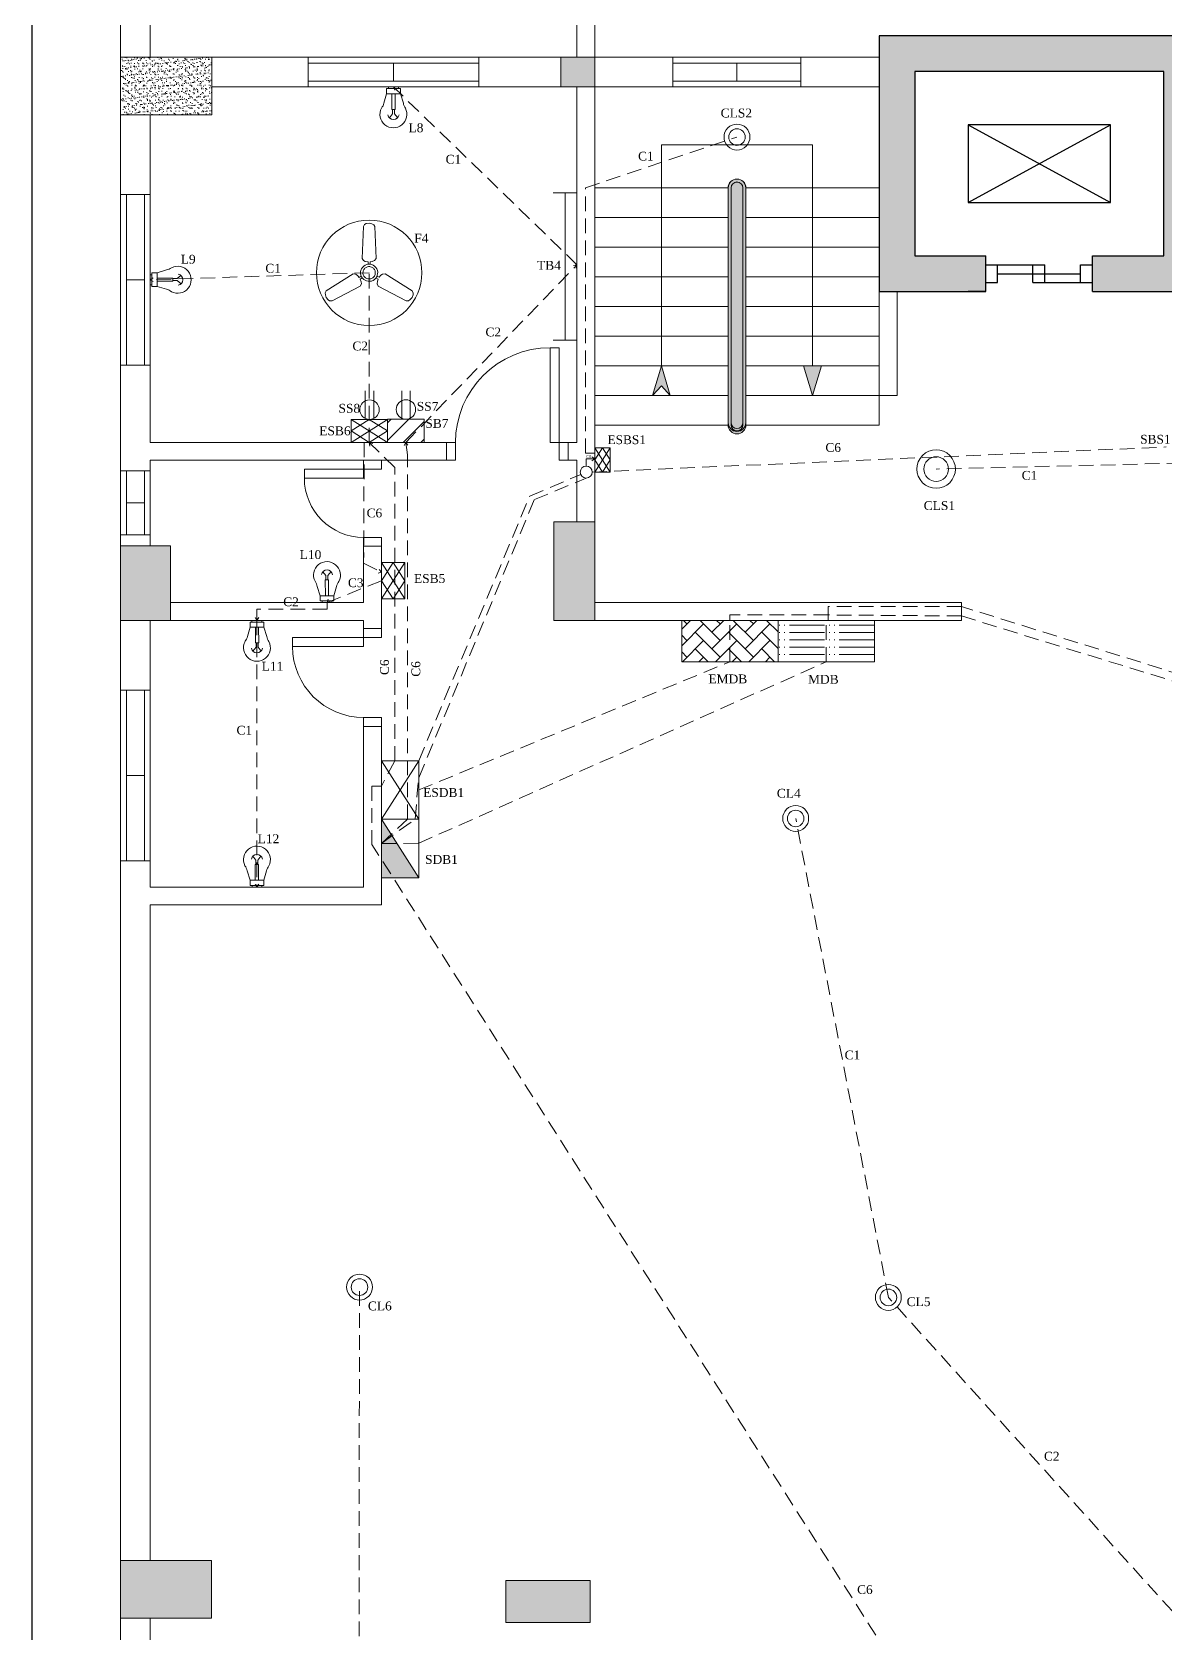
# Model space of a CAD drawing. Header units: inches. Extents: x -5775 to 2930, y 591 to 3437.
# Drawn here: x -3710 to -3324, y 2583 to 3128 of the extents above; entities that cross this region are included whole.
import ezdxf

# ---------------------------------------------------------------- set-up
doc = ezdxf.new("R2010")
doc.units = ezdxf.units.IN
doc.header["$LTSCALE"] = 20
doc.header["$MEASUREMENT"] = 0
doc.linetypes.add('HIDDEN', pattern=[0.375, 0.25, -0.125])
doc.layers.get('0').update_dxf_attribs({"lineweight": 5})
for name, color, linetype, lineweight in [('apps', 6, 'Continuous', 5), ('Door', 32, 'Continuous', 5), ('EPS', 1, 'HIDDEN', 5), ('Feature', 6, 'Continuous', 5), ('Fitting', 6, 'Continuous', 5), ('MPS', 5, 'HIDDEN', 5), ('Pillar', 250, 'Continuous', 5), ('Stair', 65, 'Continuous', 5), ('Stair Handle', 39, 'Continuous', 5), ('Window', 32, 'Continuous', 5)]:
    doc.layers.add(name, color=color, linetype=linetype, lineweight=lineweight)
for name, color, linetype in [('Box Text', 25, 'Continuous'), ('Fittings Text', 6, 'Continuous'), ('Lift', 59, 'Continuous')]:
    doc.layers.add(name, color=color, linetype=linetype)
doc.styles.get("Standard").update_dxf_attribs({"font": 'times.ttf', "height": 6})

# ---------------------------------------------------------------- blocks, each defined once
blk = doc.blocks.new('Window1')
at = {"layer": 'Window'}
for p, q in [((36, 10), (-36, 10)), ((-36, 10), (-36, 0)), ((36, 8), (-36, 8)), ((0, 2), (0, 8)), ((36, 0), (36, 10)), ((-36, 2), (36, 2)), ((-36, 0), (36, 0))]:
    blk.add_line(p, q, dxfattribs=at)
blk = doc.blocks.new('Door1')
at = {"layer": 'Door'}
for points in [[(-6, 6), (-3, 6), (-3, 38), (-6, 38)], [(-41, 0), (-38, 0), (-38, 6), (-41, 6)], [(-3, 0), (0, 0), (0, 6), (-3, 6)]]:
    blk.add_lwpolyline(points, close=True, dxfattribs=at)
blk.add_arc((-6, 6), 32, 90, 180, dxfattribs=at)
blk = doc.blocks.new('Door4')
at = {"layer": 'Door'}
for points in [[(0, -3), (0, 0), (-6, 0), (-6, -3)], [(-26, -6), (-6, -6), (-6, -3), (-26, -3)], [(0, -29), (0, -26), (-6, -26), (-6, -29)]]:
    blk.add_lwpolyline(points, close=True, dxfattribs=at)
blk.add_arc((-6, -6), 20, 180, 270, dxfattribs=at)
blk = doc.blocks.new('Door3')
at = {"layer": 'Door'}
for points in [[(0, -3), (0, 0), (-6, 0), (-6, -3)], [(-6, -6), (-6, -3), (-30, -3), (-30, -6)], [(0, -33), (0, -30), (-6, -30), (-6, -33)]]:
    blk.add_lwpolyline(points, close=True, dxfattribs=at)
blk.add_arc((-6, -6), 24, 180, 270, dxfattribs=at)
blk = doc.blocks.new('Bulb')
at = {"layer": 'Feature'}
for p, q in [((-2.03, -0.08), (-2.64, -0.08)), ((-2.64, -0.08), (-2.64, -1.8)), ((-2.64, -1.8), (1.98, -1.8)), ((-0.85, -1.8), (-0.85, -7.14)), ((0.23, -7.14), (0.19, -1.8)), ((1.98, -0.08), (1.3, -0.08)), ((1.98, -1.8), (1.98, -0.08)), ((-0.65, -8.62), (-1.71, -9.96)), ((-0.85, -7.14), (0.23, -7.14)), ((-0.65, -7.14), (-0.65, -8.62)), ((0.02, -7.14), (0.02, -8.62)), ((0.02, -8.62), (1.03, -9.88))]:
    blk.add_line(p, q, dxfattribs=at)
blk.add_lwpolyline([(-2.03, 0.48), (1.3, 0.48), (1.3, -0.08), (-2.03, -0.08)], close=True, dxfattribs=at)
for centre, radius, start, end in [((-7.1, -4.32), 3.57, 319.3254, 349.8989), ((7.2, -4.26), 4.27, 189.3945, 214.7634), ((-0.36, -8.77), 4.55, 152.26, 27.133), ((-0.35, -8.62), 1.9, 189.2667, 350.3204)]:
    blk.add_arc(centre, radius, start, end, dxfattribs=at)
at = {"layer": 'Fitting'}
for p, q in [((-2.64, -1.8), (-3.59, -4.95)), ((1.98, -1.8), (2.99, -4.96))]:
    blk.add_line(p, q, dxfattribs=at)
blk = doc.blocks.new('Bulb 2')
at = {"layer": 'Feature', "rotation": 180}
blk.add_blockref('Bulb', (-0.36, 0.48), dxfattribs=at)
blk = doc.blocks.new('Tube Light')
at = {"layer": 'Feature'}
for p, q in [((-4, 0), (-8, 0)), ((-8, 0), (0, 0)), ((-4, -26.55), (-4, 0)), ((-4, 0), (-4, -49.79)), ((-4, -49.79), (-8, -49.79)), ((-8, -49.79), (0, -49.79)), ((-7, -49.79), (-7, -49.79))]:
    blk.add_line(p, q, dxfattribs=at)
blk = doc.blocks.new('Fan')
at = {"layer": 'apps'}
blk.add_circle((0, 0), 17.79, dxfattribs=at)
at = {"layer": 'Feature'}
for p, q in [((-1.53, 16.32), (-1.94, 15.59)), ((-1.01, 16.59), (-1.53, 16.32)), ((0, 16.75), (-1.01, 16.59)), ((0.92, 16.52), (0, 16.75)), ((1.59, 16.23), (0.92, 16.52)), ((1.95, 15.59), (1.59, 16.23)), ((-1.94, 15.59), (-2.4, 4.83)), ((2.39, 4.84), (1.95, 15.59)), ((-2.4, 4.83), (-1.88, 4.1)), ((-1.88, 4.1), (-1.31, 3.82)), ((-1.31, 3.82), (-0.36, 3.69)), ((-0.36, 3.69), (-0.35, 2.87)), ((0.37, 3.71), (0.98, 3.86)), ((0.37, 2.87), (0.37, 3.71)), ((0.98, 3.86), (1.83, 4.18)), ((1.83, 4.18), (2.39, 4.84)), ((-5.38, -0.35), (-14.48, -6.11)), ((-12.53, -9.47), (-2.99, -4.5)), ((-4.53, -0.5), (-5.38, -0.35)), ((-3.83, -1.08), (-4.53, -0.5)), ((-3.4, -1.54), (-3.83, -1.08)), ((-2.67, -1.11), (-3.4, -1.54)), ((-3.02, -2.16), (-2.31, -1.73)), ((-2.65, -3.04), (-3.02, -2.16)), ((-2.99, -4.5), (-2.61, -3.68)), ((-2.61, -3.68), (-2.65, -3.04)), ((2.3, -1.75), (3.03, -2.18)), ((3.38, -1.53), (2.66, -1.13)), ((2.85, -2.77), (2.7, -3.68)), ((2.7, -3.68), (3, -4.49)), ((3.03, -2.18), (2.85, -2.77)), ((3, -4.49), (12.53, -9.49)), ((3.96, -0.77), (3.38, -1.53)), ((4.49, -0.42), (3.96, -0.77)), ((5.39, -0.34), (4.49, -0.42)), ((14.47, -6.11), (5.39, -0.34)), ((-14.48, -6.11), (-14.85, -6.74)), ((-14.85, -6.74), (-14.76, -7.47)), ((-14.76, -7.47), (-14.51, -8.37)), ((-14.51, -8.37), (-13.86, -9.17)), ((-13.86, -9.17), (-13.37, -9.49)), ((-13.37, -9.49), (-12.53, -9.47)), ((12.53, -9.49), (13.26, -9.5)), ((13.26, -9.5), (13.85, -9.05)), ((13.85, -9.05), (14.5, -8.38)), ((14.9, -6.83), (14.47, -6.11)), ((14.5, -8.38), (14.87, -7.42)), ((14.87, -7.42), (14.9, -6.83))]:
    blk.add_line(p, q, dxfattribs=at)
blk.add_ellipse((0, 0), major_axis=(-2.25, -1.81), ratio=1, start_param=0.1099272146712063, end_param=6.393112521850792, dxfattribs=at)
blk.add_open_spline([(-1.48, -1.48), (-1.33, -1.62), (-1.16, -1.75), (-0.67, -2.01), (-0.32, -2.09), (0.38, -2.08), (0.73, -1.99), (1.33, -1.65), (1.59, -1.4), (1.96, -0.8), (2.07, -0.46), (2.1, 0.24), (2.03, 0.59), (1.73, 1.22), (1.5, 1.49), (0.93, 1.9), (0.6, 2.03), (-0.09, 2.12), (-0.45, 2.07), (-1.1, 1.81), (-1.39, 1.6), (-1.83, 1.06), (-1.99, 0.73), (-2.12, 0.05), (-2.09, -0.31), (-1.89, -0.96), (-1.71, -1.25), (-1.48, -1.48)], degree=3, knots=[0.109927, 0.109927, 0.109927, 0.109927, 0.4073, 0.4073, 0.908424, 0.908424, 1.409547, 1.409547, 1.91067, 1.91067, 2.411794, 2.411794, 2.912917, 2.912917, 3.414041, 3.414041, 3.915164, 3.915164, 4.416287, 4.416287, 4.917411, 4.917411, 5.418534, 5.418534, 5.919658, 5.919658, 6.393113, 6.393113, 6.393113, 6.393113], dxfattribs=at)
blk = doc.blocks.new('Switch Board')
at = {"layer": 'Feature'}
h = blk.add_hatch(dxfattribs=at)
h.set_pattern_fill('ANSI31', color=256, scale=45, angle=270, style=0)
h.set_pattern_definition([(315, (-205.471, 325.089), (3.977476, 3.977476), [])])
h.paths.add_polyline_path([(-10.5, -16.45), (0, -16.45), (0, -7.11), (0, 0), (-10.5, 0)])
for p, q in [((-10.5, -16.45), (-10.5, 0)), ((-10.5, 0), (0, 0)), ((0, 0), (0, -7.11)), ((0, -7.11), (0, -16.45)), ((0, -16.45), (-10.5, -16.45))]:
    blk.add_line(p, q, dxfattribs=at)
blk = doc.blocks.new('2 Pin')
at = {"layer": 'Feature'}
for p, q in [((-12.83, 1.98), (-0.43, 1.98)), ((-4.37, 1.98), (-8.3, 1.98)), ((-12.83, -1.8), (-0.43, -1.8)), ((-4.37, -1.8), (-8.31, -1.8))]:
    blk.add_line(p, q, dxfattribs=at)
blk.add_ellipse((-4.37, 0.08), major_axis=(3.09, 3.09), ratio=1, start_param=2.35619449019234, end_param=8.639379797371927, dxfattribs=at)
blk = doc.blocks.new('Main Distribution Board')
at = {"layer": 'Feature'}
for p, q in [((0, 0), (-10.5, -16.45)), ((-10.5, 0), (0, -16.45))]:
    blk.add_line(p, q, dxfattribs=at)
at = {"layer": 'Fitting'}
for p, q in [((-10.5, -16.45), (-10.5, 0)), ((-10.5, 0), (0, 0)), ((0, 0), (0, -7.11)), ((0, -7.11), (0, -16.45)), ((0, -16.45), (-10.5, -16.45))]:
    blk.add_line(p, q, dxfattribs=at)
blk = doc.blocks.new('Meter Board')
at = {"layer": 'Feature', "color": 5}
blk.add_blockref('Main Distribution Board', (0, 0), dxfattribs=at)
blk = doc.blocks.new('esb')
at = {"layer": 'apps'}
for p, q in [((-10.5, -8.23), (-5.25, 0)), ((-5.25, 0), (0, -8.23)), ((-5.25, -16.45), (-10.5, -8.23)), ((0, -8.23), (-5.25, -16.45))]:
    blk.add_line(p, q, dxfattribs=at)
at = {"layer": 'Feature'}
blk.add_line((0, 0), (-10.5, 0), dxfattribs=at)
at = {"layer": 'Feature', "color": 5}
blk.add_blockref('Meter Board', (0, 0), dxfattribs=at)
blk = doc.blocks.new('ERRRRRRR')
at = {"layer": 'EPS'}
for q in [(-0.99, 0.65), (-0.99, -0.65)]:
    blk.add_line((0, 0), q, dxfattribs=at)
blk = doc.blocks.new('Celling Fan')
at = {"layer": 'Feature', "lineweight": 5}
blk.add_ellipse((0, 0), major_axis=(3.09, 3.09), ratio=1, start_param=2.35619449019234, end_param=8.639379797371927, dxfattribs=at)
at = {"layer": 'Fitting'}
blk.add_circle((0, 0), 2.8, dxfattribs=at)
blk = doc.blocks.new('arrrrrrrrrrr')
at = {"layer": 'MPS'}
for q in [(-0.99, 0.65), (-0.99, -0.65)]:
    blk.add_line((0, 0), q, dxfattribs=at)
blk = doc.blocks.new('ESDB')
at = {"layer": 'apps'}
blk.add_hatch(color=256, dxfattribs=at).paths.add_polyline_path([(0, 0), (-10.5, 0), (0, -16.45), (0, -7.11)])
at = {"layer": 'Feature'}
blk.add_line((-10.5, 0), (0, -16.45), dxfattribs=at)
at = {"layer": 'Fitting'}
for p, q in [((-10.5, -16.45), (-10.5, 0)), ((-10.5, 0), (0, 0)), ((0, 0), (0, -7.11)), ((0, -7.11), (0, -16.45)), ((0, -16.45), (-10.5, -16.45))]:
    blk.add_line(p, q, dxfattribs=at)
blk = doc.blocks.new('SDB')
at = {"layer": 'Feature', "color": 5}
blk.add_blockref('Main Distribution Board', (5.25, 8.23), dxfattribs=at)
blk = doc.blocks.new('E Switch Board')
at = {"layer": 'apps'}
for p, q in [((-10.5, -8.2), (-5.3, 0)), ((-5.3, 0), (0, -8.2)), ((-5.3, -16.5), (-10.5, -8.2)), ((0, -8.2), (-5.3, -16.5))]:
    blk.add_line(p, q, dxfattribs=at)
at = {"layer": 'Feature', "color": 5}
blk.add_blockref('Meter Board', (0, 0), dxfattribs=at)
blk = doc.blocks.new('arrrrrrrrEEE')
at = {"layer": 'EPS'}
for q in [(-0.99, 0.65), (-0.99, -0.65)]:
    blk.add_line((0, 0), q, dxfattribs=at)

msp = doc.modelspace()

# ---------------------------------------------------------------- hatches: boundary and pattern name
at = {"layer": 'Feature'}
h = msp.add_hatch(dxfattribs=at)
h.set_pattern_fill('AR-HBONE', color=256, style=0)
h.set_pattern_definition([(45, (-2584.7326, 213.9668), (2e-15, 5.656854), [12, -4]), (135, (-2581.904, 216.7952), (2e-15, 5.656854), [12, -4])])
h.paths.add_polyline_path([(-3488.79, 2927.64), (-3472.37, 2920.59), (-3488.79, 2913.54)])
h.paths.add_polyline_path([(-3488.79, 2927.64), (-3455.95, 2927.64), (-3472.37, 2920.59)])
h.paths.add_polyline_path([(-3472.37, 2920.59), (-3455.95, 2913.54), (-3488.79, 2913.54)])
h.paths.add_polyline_path([(-3472.37, 2920.59), (-3455.95, 2927.64), (-3455.95, 2913.54)])
h = msp.add_hatch(dxfattribs=at)
h.set_pattern_fill('ACAD_ISO05W100', color=256, scale=0.5, style=0)
h.set_pattern_definition([(180, (-3423.1038, 2913.5433), (6e-16, 2.5), [12, -1.5, 0.25, -1.5, 0.25, -1.5])])
h.paths.add_polyline_path([(-3455.95, 2927.64), (-3439.52, 2920.59), (-3455.95, 2913.54)])
h.paths.add_polyline_path([(-3455.95, 2927.64), (-3423.1, 2927.64), (-3439.52, 2920.59)])
h.paths.add_polyline_path([(-3439.52, 2920.59), (-3423.1, 2927.64), (-3423.1, 2913.54)])
h.paths.add_polyline_path([(-3439.52, 2920.59), (-3423.1, 2913.54), (-3455.95, 2913.54)])
at = {"layer": 'Lift'}
h = msp.add_hatch(dxfattribs=at)
h.set_pattern_fill('AR-SAND', color=256, scale=1.766827, style=0)
h.set_pattern_definition([(37.5, (-3421.501, 3039.6916), (-0.1113, 3.404364), [0, -2.685577, 0, -3.003606, 0, -2.871094]), (7.5, (-3421.501, 3039.6916), (3.12689, 4.98624), [0, -1.4488, 0, -2.420553, 0, -0.927584]), (327.5, (-3423.6742, 3039.6916), (5.50215, 0.01), [0, -0.883413, 0, -3.18029, 0, -4.152043]), (317.5, (-3423.674, 3039.6916), (5.3113, 1.5507), [0, -0.441707, 0, -2.084856, 0, -2.385216])])
h.paths.add_polyline_path([(-3409.39, 3114.64), (-3324.58, 3114.64), (-3324.58, 3051.81), (-3348.81, 3051.81), (-3348.81, 3039.69), (-3312.46, 3039.69), (-3312.46, 3126.75), (-3421.5, 3126.75), (-3421.5, 3039.69), (-3385.15, 3039.69), (-3385.15, 3051.81), (-3409.39, 3051.81)])
at = {"layer": 'Pillar'}
h = msp.add_hatch(dxfattribs=at)
h.set_pattern_fill('AR-SAND', color=256, scale=1.009615, style=0)
h.set_pattern_definition([(37.5, (-3679.9625, 2368.3143), (-0.063599, 1.945351), [0, -1.5346154, 0, -1.7163462, 0, -1.640625]), (7.5, (-3679.9625, 2368.3143), (1.786794, 2.849282), [0, -0.8278846, 0, -1.383173, 0, -0.530048]), (327.5, (-3681.2044, 2368.3143), (3.1440855, 0.0057135), [0, -0.5048077, 0, -1.8173077, 0, -2.3725962]), (317.5, (-3681.2044, 2368.3143), (3.035032, 0.886115), [0, -0.2524038, 0, -1.1913462, 0, -1.3629808])])
h.paths.add_polyline_path([(-3156.98, 2414.19), (-3187.93, 2414.19), (-3187.93, 2394.56), (-3156.98, 2394.56)])
h.paths.add_polyline_path([(-3156.98, 2607.32), (-3187.93, 2607.32), (-3187.93, 2587.69), (-3156.98, 2587.69)])
h.paths.add_polyline_path([(-3288.23, 2407.17), (-3301.81, 2407.17), (-3301.81, 2368.31), (-3288.23, 2368.31)])
h.paths.add_polyline_path([(-3288.23, 2600.53), (-3316.93, 2600.53), (-3316.93, 2594.47), (-3316.93, 2586.17), (-3288.23, 2586.17)])
h.paths.add_polyline_path([(-3156.98, 2953.05), (-3167.08, 2953.05), (-3173.93, 2953.05), (-3173.93, 2927.64), (-3156.98, 2927.64)])
h.paths.add_polyline_path([(-3304.54, 2961.19), (-3318.52, 2961.19), (-3318.52, 2933.7), (-3318.52, 2927.64), (-3312.46, 2927.64), (-3304.54, 2927.64)])
h.paths.add_polyline_path([(-3518.42, 3119.47), (-3529.99, 3119.47), (-3529.99, 3109.37), (-3518.42, 3109.37)])
h.paths.add_polyline_path([(-3663.01, 2953.05), (-3679.96, 2953.05), (-3679.96, 2927.64), (-3663.01, 2927.64)])
h.paths.add_polyline_path([(-3518.42, 2961.19), (-3532.41, 2961.19), (-3532.41, 2927.64), (-3524.48, 2927.64), (-3518.42, 2927.64), (-3518.42, 2933.7)])
h.paths.add_polyline_path([(-3649.01, 2607.32), (-3679.96, 2607.32), (-3679.96, 2587.69), (-3649.01, 2587.69)])
h.paths.add_polyline_path([(-3520.02, 2600.53), (-3548.71, 2600.53), (-3548.71, 2586.17), (-3520.02, 2586.17)])
h.paths.add_polyline_path([(-3649.01, 2414.19), (-3679.96, 2414.19), (-3679.96, 2394.56), (-3649.01, 2394.56)])
h.paths.add_polyline_path([(-3535.13, 2407.17), (-3548.71, 2407.17), (-3548.71, 2368.31), (-3535.13, 2368.31)])
h = msp.add_hatch(dxfattribs=at)
h.set_pattern_fill('AR-SAND', color=256, scale=1.009615, style=0)
h.set_pattern_definition([(37.5, (-3679.8755, 3099.8393), (-0.0636, 1.94535), [0, -1.534615, 0, -1.716346, 0, -1.640625]), (7.5, (-3679.8755, 3099.8393), (1.7868, 2.84928), [0, -0.827885, 0, -1.383173, 0, -0.53005]), (327.5, (-3681.1173, 3099.8393), (3.144086, 0.00571), [0, -0.50481, 0, -1.81731, 0, -2.372596]), (317.5, (-3681.1173, 3099.8393), (3.03503, 0.88611), [0, -0.252404, 0, -1.191346, 0, -1.36298])])
h.paths.add_polyline_path([(-3648.93, 3099.84), (-3648.93, 3119.47), (-3679.88, 3119.47), (-3679.88, 3099.84)])
at = {"layer": 'Stair Handle'}
h = msp.add_hatch(color=256, dxfattribs=at)
h.paths.add_polyline_path([(-3466.93, 3074.96, 1), (-3472.99, 3074.96), (-3472.99, 2994.19, 1), (-3466.93, 2994.19)])
h.paths.add_polyline_path([(-3471.98, 3074.96, -1), (-3467.94, 3074.96), (-3467.94, 2994.19, -1), (-3471.98, 2994.19)], flags=16)
for points in [[(-3466.96, 3074.99, 1), (-3472.96, 3074.99), (-3472.96, 2994.99, 1), (-3466.96, 2994.99)], [(-3466.96, 3074.99, 1), (-3472.96, 3074.99), (-3472.96, 2994.99, 1), (-3466.96, 2994.99)], [(-3495.71, 3014.38), (-3498.74, 3004.29), (-3495.71, 3007.5), (-3492.68, 3004.29)], [(-3441.19, 3014.38), (-3444.22, 3014.38), (-3447.25, 3014.38), (-3444.22, 3004.29)]]:
    msp.add_hatch(color=256, dxfattribs=at).paths.add_polyline_path(points)

# ---------------------------------------------------------------- linework, layer by layer
for p, q in [((-3679.96, 3158.84), (-3679.96, 3119.47)), ((-3669.87, 3158.84), (-3669.87, 3119.47)), ((-3524.48, 3146.73), (-3524.48, 3119.47)), ((-3518.42, 3146.73), (-3518.42, 3119.47)), ((-3669.87, 3119.47), (-3679.88, 3119.47)), ((-3600.02, 3119.47), (-3669.87, 3119.47)), ((-3529.99, 3119.47), (-3648.93, 3119.47)), ((-3431.6, 3119.47), (-3518.42, 3119.47)), ((-3431.6, 3119.47), (-3421.5, 3119.47)), ((-3421.5, 3119.47), (-3421.5, 3004.29)), ((-3620.4, 3109.37), (-3648.93, 3109.37)), ((-3614.34, 3109.37), (-3620.4, 3109.37)), ((-3614.34, 3109.37), (-3529.99, 3109.37)), ((-3524.48, 3109.37), (-3524.48, 2988.22)), ((-3431.6, 3109.37), (-3518.42, 3109.37)), ((-3518.42, 3109.37), (-3518.42, 2933.7)), ((-3431.6, 3109.37), (-3421.5, 3109.37)), ((-3679.96, 3099.84), (-3679.96, 2342.06)), ((-3669.87, 3099.84), (-3669.87, 2988.22)), ((-3415.44, 3039.69), (-3415.44, 3004.29)), ((-3421.5, 3004.29), (-3415.44, 3004.29)), ((-3669.87, 2988.22), (-3565.88, 2988.22)), ((-3572.94, 2988.22), (-3565.88, 2988.22)), ((-3533.57, 2988.22), (-3524.48, 2988.22)), ((-3530.54, 2988.22), (-3524.48, 2988.22)), ((-3530.54, 2988.22), (-3524.48, 2988.22)), ((-3669.87, 2982.16), (-3669.87, 2953.05)), ((-3669.87, 2982.16), (-3604.24, 2982.16)), ((-3604.24, 2982.16), (-3597.17, 2982.16)), ((-3597.17, 2982.16), (-3597.17, 2976.1)), ((-3591.12, 2982.16), (-3591.12, 2979.13)), ((-3591.12, 2982.16), (-3572.94, 2982.16)), ((-3572.94, 2982.16), (-3565.88, 2982.16)), ((-3530.54, 2982.16), (-3524.48, 2982.16)), ((-3527.51, 2982.16), (-3524.48, 2982.16)), ((-3524.48, 2982.16), (-3524.48, 2961.19)), ((-3597.17, 2953.64), (-3597.17, 2933.7)), ((-3591.12, 2953.64), (-3591.12, 2927.64)), ((-3663.01, 2933.7), (-3597.17, 2933.7)), ((-3518.42, 2933.7), (-3393.47, 2933.7)), ((-3393.47, 2927.64), (-3393.47, 2933.7)), ((-3669.87, 2927.64), (-3669.87, 2836.78)), ((-3663.01, 2927.64), (-3597.17, 2927.64)), ((-3597.17, 2927.64), (-3597.17, 2918.76)), ((-3591.12, 2927.64), (-3591.12, 2921.79)), ((-3518.42, 2927.64), (-3393.47, 2927.64)), ((-3597.17, 2894.53), (-3597.17, 2836.78)), ((-3591.12, 2894.53), (-3591.12, 2830.72)), ((-3591.12, 2830.72), (-3591.12, 2842.36)), ((-3597.17, 2836.78), (-3669.87, 2836.78)), ((-3669.87, 2830.72), (-3669.87, 2770.14)), ((-3591.12, 2830.72), (-3669.87, 2830.72)), ((-3669.87, 2770.14), (-3669.87, 2673.22)), ((-3669.87, 2673.22), (-3669.87, 2607.32)), ((-3548.71, 2594.47), (-3548.71, 2593.46)), ((-3548.71, 2594.47), (-3548.71, 2586.17)), ((-3669.87, 2587.69), (-3669.87, 2414.19))]:
    msp.add_line(p, q)
msp.add_circle((-3521.33, 2978.17), 2.04)
at = {"layer": 'Box Text'}
msp.add_lwpolyline([(-3710.16, 3182.86), (-3124.61, 3182.86), (-3124.61, 2312.03), (-3710.16, 2312.03)], close=True, dxfattribs=at)
at = {"layer": 'EPS'}
for p, q in [((-3521.6, 3074.96), (-3469.96, 3092.28)), ((-3521.6, 2984.59), (-3521.6, 3074.96)), ((-3595.29, 3046.05), (-3669.87, 3043.68)), ((-3669.87, 3043.68), (-3668.89, 3044.36)), ((-3669.87, 3043.68), (-3668.85, 3043.06)), ((-3595.23, 2988.22), (-3595.29, 3046.05)), ((-3596.99, 2988.22), (-3597.17, 2947.11)), ((-3586.56, 2979.71), (-3595.23, 2988.22)), ((-3521.6, 2984.59), (-3518.42, 2984.59)), ((-3586.56, 2879.81), (-3586.56, 2979.71)), ((-3518.42, 2982.68), (-3521.33, 2982.66)), ((-3521.33, 2980.21), (-3521.33, 2982.66)), ((-3518.42, 2982.68), (-3518.42, 2982.68)), ((-3540.56, 2969.97), (-3523.21, 2977.37)), ((-3578.39, 2879.81), (-3540.56, 2969.97)), ((-3597.17, 2947.11), (-3591.12, 2944.01)), ((-3591.12, 2941.14), (-3609.64, 2933.7)), ((-3609.64, 2931.42), (-3633.52, 2931.42)), ((-3633.52, 2931.42), (-3633.52, 2927.64)), ((-3609.64, 2933.7), (-3609.64, 2931.42)), ((-3438.84, 2929.47), (-3472.37, 2929.47)), ((-3472.37, 2929.47), (-3472.37, 2927.64)), ((-3393.47, 2929.13), (-3439.52, 2929.47)), ((-3393.47, 2929.13), (-3316.93, 2905.55)), ((-3633.52, 2927.64), (-3633.52, 2836.78)), ((-3472.37, 2913.54), (-3472.37, 2927.64)), ((-3578.39, 2869.84), (-3472.37, 2913.54)), ((-3586.56, 2879.81), (-3591.12, 2871.19)), ((-3591.12, 2871.19), (-3594.32, 2871.19)), ((-3594.32, 2871.19), (-3594.32, 2851.26)), ((-3418.38, 2696.97), (-3449.96, 2860.14)), ((-3338.02, 2449.08), (-3594.32, 2851.26)), ((-3598.86, 2506.59), (-3598.57, 2700.47)), ((-3246.13, 2506.59), (-3418.38, 2696.97))]:
    msp.add_line(p, q, dxfattribs=at)
at = {"layer": 'Feature'}
for points in [[(-3455.95, 2927.64), (-3488.79, 2927.64), (-3488.79, 2913.54), (-3455.95, 2913.54)], [(-3423.1, 2927.64), (-3455.95, 2927.64), (-3455.95, 2913.54), (-3423.1, 2913.54)]]:
    msp.add_lwpolyline(points, close=True, dxfattribs=at)
at = {"layer": 'Lift'}
for p, q in [((-3421.5, 3126.75), (-3421.5, 3039.69)), ((-3312.46, 3126.75), (-3421.5, 3126.75)), ((-3409.39, 3114.64), (-3409.39, 3051.81)), ((-3324.58, 3114.64), (-3409.39, 3114.64)), ((-3324.58, 3051.81), (-3324.58, 3114.64)), ((-3391.21, 3096.47), (-3391.21, 3069.98)), ((-3342.75, 3096.47), (-3391.21, 3096.47)), ((-3391.21, 3069.98), (-3342.75, 3096.47)), ((-3391.21, 3096.47), (-3342.75, 3069.98)), ((-3342.75, 3069.98), (-3342.75, 3096.47)), ((-3391.21, 3069.98), (-3342.75, 3069.98)), ((-3348.81, 3069.98), (-3342.75, 3069.98)), ((-3409.39, 3051.81), (-3385.15, 3051.81)), ((-3385.15, 3039.69), (-3385.15, 3051.81)), ((-3348.81, 3051.81), (-3324.58, 3051.81)), ((-3348.81, 3039.69), (-3348.81, 3051.81)), ((-3385.15, 3048.78), (-3381.23, 3048.78)), ((-3381.23, 3042.72), (-3381.23, 3048.78)), ((-3381.23, 3048.78), (-3365.08, 3048.78)), ((-3381.23, 3045.75), (-3365.08, 3045.75)), ((-3369.12, 3042.72), (-3369.12, 3048.78)), ((-3365.08, 3042.72), (-3365.08, 3048.78)), ((-3365.08, 3045.75), (-3352.97, 3045.75)), ((-3352.97, 3048.78), (-3348.81, 3048.78)), ((-3352.97, 3042.72), (-3352.97, 3048.78)), ((-3421.5, 3039.69), (-3385.15, 3039.69)), ((-3385.15, 3039.69), (-3391.21, 3039.69)), ((-3391.21, 3039.69), (-3385.15, 3039.69)), ((-3385.15, 3042.72), (-3381.23, 3042.72)), ((-3369.12, 3042.72), (-3352.97, 3042.72)), ((-3352.97, 3042.72), (-3348.81, 3042.72)), ((-3348.81, 3039.69), (-3312.46, 3039.69))]:
    msp.add_line(p, q, dxfattribs=at)
at = {"layer": 'MPS'}
for p, q in [((-3524.48, 3048.8), (-3587.02, 3109.37)), ((-3582.82, 2988.22), (-3524.48, 3048.8)), ((-3582.26, 2984.01), (-3582.82, 2988.22)), ((-3582.26, 2859.87), (-3582.26, 2984.01)), ((-3519.29, 2978.17), (-3323.69, 2986.7)), ((-3318.52, 2981.22), (-3402.1, 2979.18)), ((-3538.99, 2968.76), (-3521.33, 2976.12)), ((-3578.39, 2874.03), (-3538.99, 2968.76)), ((-3393.47, 2932.32), (-3438.84, 2932.32)), ((-3438.84, 2932.32), (-3438.84, 2927.64)), ((-3310.87, 2906.66), (-3393.47, 2932.32)), ((-3439.52, 2913.54), (-3439.52, 2927.64)), ((-3578.39, 2851.69), (-3439.52, 2913.54)), ((-3579.66, 2859.87), (-3578.39, 2874.03)), ((-3591.12, 2851.62), (-3582.26, 2859.87)), ((-3591.12, 2851.62), (-3579.66, 2859.87)), ((-3591.12, 2851.62), (-3578.39, 2851.69))]:
    msp.add_line(p, q, dxfattribs=at)
at = {"layer": 'Pillar'}
for p, q in [((-3679.96, 3119.47), (-3648.93, 3119.47)), ((-3679.96, 3119.47), (-3679.96, 3099.84)), ((-3648.93, 3119.47), (-3648.93, 3099.84)), ((-3518.42, 3119.47), (-3529.99, 3119.47)), ((-3529.99, 3119.47), (-3529.99, 3109.37)), ((-3518.42, 3109.37), (-3518.42, 3119.47)), ((-3529.99, 3109.37), (-3518.42, 3109.37)), ((-3648.93, 3099.84), (-3679.96, 3099.84)), ((-3532.41, 2927.64), (-3532.41, 2961.19)), ((-3532.41, 2961.19), (-3518.42, 2961.19)), ((-3518.42, 2961.19), (-3518.42, 2933.7)), ((-3679.96, 2953.05), (-3663.01, 2953.05)), ((-3679.96, 2927.64), (-3679.96, 2953.05)), ((-3663.01, 2953.05), (-3663.01, 2927.64)), ((-3518.42, 2933.7), (-3518.42, 2927.64)), ((-3663.01, 2927.64), (-3679.96, 2927.64)), ((-3524.48, 2927.64), (-3532.41, 2927.64)), ((-3524.48, 2927.64), (-3518.42, 2927.64)), ((-3679.96, 2587.69), (-3679.96, 2607.32)), ((-3679.96, 2607.32), (-3649.01, 2607.32)), ((-3649.01, 2607.32), (-3649.01, 2587.69)), ((-3548.71, 2600.53), (-3520.02, 2600.53)), ((-3548.71, 2586.17), (-3548.71, 2600.53)), ((-3520.02, 2600.53), (-3520.02, 2586.17)), ((-3649.01, 2587.69), (-3679.96, 2587.69)), ((-3520.02, 2586.17), (-3548.71, 2586.17))]:
    msp.add_line(p, q, dxfattribs=at)
at = {"layer": 'Stair'}
for p, q in [((-3472.99, 3074.96), (-3518.42, 3074.96)), ((-3466.93, 3074.96), (-3421.5, 3074.96)), ((-3472.99, 3064.86), (-3518.42, 3064.86)), ((-3466.93, 3064.86), (-3421.5, 3064.86)), ((-3472.99, 3054.77), (-3518.42, 3054.77)), ((-3466.93, 3054.77), (-3421.5, 3054.77)), ((-3472.99, 3044.67), (-3518.42, 3044.67)), ((-3466.93, 3044.67), (-3421.5, 3044.67)), ((-3472.99, 3034.58), (-3518.42, 3034.58)), ((-3466.93, 3034.58), (-3421.5, 3034.58)), ((-3472.99, 3024.48), (-3518.42, 3024.48)), ((-3466.93, 3024.48), (-3421.5, 3024.48)), ((-3472.99, 3014.38), (-3518.42, 3014.38)), ((-3466.93, 3014.38), (-3421.5, 3014.38)), ((-3472.99, 3004.29), (-3518.42, 3004.29)), ((-3466.93, 3004.29), (-3421.5, 3004.29)), ((-3421.5, 3004.29), (-3421.5, 2994.19)), ((-3472.99, 2994.19), (-3518.42, 2994.19)), ((-3466.93, 2994.19), (-3421.5, 2994.19))]:
    msp.add_line(p, q, dxfattribs=at)
at = {"layer": 'Stair Handle'}
for p, q in [((-3495.71, 3014.38), (-3495.71, 3089.64)), ((-3495.71, 3089.64), (-3444.22, 3089.64)), ((-3444.22, 3089.64), (-3444.22, 3014.38)), ((-3472.99, 3074.96), (-3472.99, 2994.19)), ((-3472.96, 3074.99), (-3472.96, 2994.99)), ((-3472.96, 3074.99), (-3472.96, 2994.99)), ((-3471.98, 3074.96), (-3471.98, 2994.19)), ((-3471.96, 3074.99), (-3471.96, 2994.99)), ((-3471.96, 3074.99), (-3471.96, 2994.99)), ((-3467.96, 3074.99), (-3467.96, 2994.99)), ((-3467.96, 3074.99), (-3467.96, 2994.99)), ((-3467.94, 3074.96), (-3467.94, 2994.19)), ((-3466.96, 3074.99), (-3466.96, 2994.99)), ((-3466.96, 3074.99), (-3466.96, 2994.99)), ((-3466.93, 3074.96), (-3466.93, 2994.19)), ((-3498.74, 3004.29), (-3495.71, 3014.38)), ((-3492.68, 3004.29), (-3495.71, 3014.38)), ((-3447.25, 3014.38), (-3444.22, 3004.29)), ((-3441.19, 3014.38), (-3444.22, 3004.29)), ((-3495.71, 3007.5), (-3498.74, 3004.29)), ((-3495.71, 3007.5), (-3492.68, 3004.29))]:
    msp.add_line(p, q, dxfattribs=at)
for centre, radius, start, end in [((-3469.96, 3074.96), 3.03, 0, 180), ((-3469.96, 3074.99), 3, 0, 180), ((-3469.96, 3074.99), 3, 0, 180), ((-3469.96, 3074.96), 2.02, 0, 180), ((-3469.96, 3074.99), 2, 0, 180), ((-3469.96, 3074.99), 2, 0, 180), ((-3469.96, 2994.99), 3, 180, 0), ((-3469.96, 2994.99), 3, 180, 0), ((-3469.96, 2994.99), 2, 180, 0), ((-3469.96, 2994.99), 2, 180, 0), ((-3469.96, 2994.19), 3.03, 180, 0), ((-3469.96, 2994.19), 2.02, 180, 0)]:
    msp.add_arc(centre, radius, start, end, dxfattribs=at)

# ---------------------------------------------------------------- block references
at = {"yscale": 1.009615384733479, "zscale": 1.0096153847325}
for name, p, xscale in [('Window1', (-3587.02, 3109.37), -0.8076923077878746), ('Door1', (-3527.51, 2982.16), 1.009615384733479), ('Door3', (-3591.12, 2924.82), 1.009615384733479)]:
    msp.add_blockref(name, p, dxfattribs=dict(at, xscale=xscale))
at = {"xscale": -0.8076923077860556, "yscale": 1.009615384733479, "zscale": 1.0096153847325, "rotation": 270}
for p in [(-3679.96, 3043.68), (-3679.96, 2874.81)]:
    msp.add_blockref('Window1', p, dxfattribs=at)
at = {"layer": 'Door', "xscale": 1.009615384733479, "yscale": 1.009615384733479, "zscale": 1.0096153847325}
msp.add_blockref('Door4', (-3591.12, 2982.16), dxfattribs=at)
at = {"layer": 'EPS'}
for name, p, xscale, yscale, zscale, rotation in [('esb', (-3589.05, 2988.22), 0.7511538462413228, 0.7511538462422322, 0.7511538462409802, 270), ('ERRRRRRR', (-3595.23, 2988.22), -1.009615384731825, 1.009615384733479, 1.0096153847325, 310.0098199032499), ('ERRRRRRR', (-3591.12, 2944.01), -1.009615384732997, 1.009615384733479, 1.0096153847325, 162.4298659678182), ('ERRRRRRR', (-3609.64, 2933.7), -1.009615384732005, 1.009615384733479, 1.0096153847325, 40.00981990334234)]:
    msp.add_blockref(name, p, dxfattribs=dict(at, xscale=xscale, yscale=yscale, zscale=zscale, rotation=rotation))
at = {"layer": 'EPS', "rotation": 270}
msp.add_blockref('arrrrrrrrEEE', (-3633.52, 2927.64), dxfattribs=at)
at = {"layer": 'Feature'}
for name, p, xscale, yscale, zscale, rotation in [('Bulb 2', (-3587.02, 3109.37), 1.009615384733479, 1.009615384733479, 1.0096153847325, 180), ('Bulb 2', (-3669.87, 3043.68), 1.00961538473257, 1.009615384733479, 1.0096153847325, 270), ('Switch Board', (-3589.05, 2996.17), 0.7572115385491998, 0.7572115385482903, 0.7572115385493751, 90), ('Bulb 2', (-3633.52, 2927.64), 1.009615384733479, 1.009615384733479, 1.0096153847325, 180), ('SDB', (-3584.75, 2869.84), 1.211538461677264, 1.211538461679083, 1.211538461679, 180.0000000001505), ('ESDB', (-3591.12, 2839.94), 1.211538461679083, 1.211538461679083, 1.211538461679, 180.0000000001505), ('ERRRRRRR', (-3633.52, 2836.78), 1.009615384732628, 1.009615384733479, 1.0096153847325, 269.4708629979042)]:
    msp.add_blockref(name, p, dxfattribs=dict(at, xscale=xscale, yscale=yscale, zscale=zscale, rotation=rotation))
for name, p, xscale, yscale, zscale in [('Celling Fan', (-3469.96, 3092.28), 1.009615384733479, 1.009615384733479, 1.0096153847325), ('Tube Light', (-3524.48, 3073.32), 1.009615384733479, 1.009615384733479, 1.0096153847325), ('Fan', (-3595.29, 3046.05), 1.009615384733479, 1.009615384733479, 1.0096153847325), ('Bulb 2', (-3609.64, 2933.7), 1.009615384733479, 1.009615384733479, 1.0096153847325), ('esb', (-3583.16, 2947.37), 0.7572115385482903, 0.7572115385482903, 0.7572115385493751), ('Celling Fan', (-3449.96, 2860.14), 1.009615384733479, 1.009615384733479, 1.0096153847325), ('Bulb 2', (-3633.52, 2836.78), 1.009615384733479, 1.009615384733479, 1.0096153847325), ('Celling Fan', (-3598.57, 2700.47), 1.009615384733479, 1.009615384733479, 1.0096153847325), ('Celling Fan', (-3418.38, 2696.97), 1.009615384733479, 1.009615384733479, 1.0096153847325)]:
    msp.add_blockref(name, p, dxfattribs=dict(at, xscale=xscale, yscale=yscale, zscale=zscale))
at = {"layer": 'Fitting'}
for name, p, xscale, yscale, zscale in [('E Switch Board', (-3513.12, 2986.47), 0.5048076923667395, 0.5048076923667395, 0.5048076923662501), ('Celling Fan', (-3402.1, 2979.18), -1.500000000174623, 1.500000000174623, 1.500000000174)]:
    msp.add_blockref(name, p, dxfattribs=dict(at, xscale=xscale, yscale=yscale, zscale=zscale))
at = {"layer": 'MPS'}
for name, p, xscale, yscale, zscale, rotation in [('arrrrrrrrrrr', (-3587.02, 3109.37), 1.009615384732641, 1.009615384733479, 1.0096153847325, 146.8677410311018), ('arrrrrrrrrrr', (-3524.48, 3048.8), 1.009615384732229, 1.009615384733479, 1.0096153847325, 46.07809634675104), ('2 Pin', (-3595.23, 2996.11), 0.7572115385491998, 0.7572115385482903, 0.7572115385493751, 270), ('2 Pin', (-3582.82, 2996.17), 0.7572115385491998, 0.7572115385482903, 0.7572115385493751, 270), ('arrrrrrrrrrr', (-3582.82, 2988.22), 1.009615384732367, 1.009615384733479, 1.0096153847325, 96.19342665191948)]:
    msp.add_blockref(name, p, dxfattribs=dict(at, xscale=xscale, yscale=yscale, zscale=zscale, rotation=rotation))
at = {"layer": 'Pillar', "xscale": -0.3028846154202256, "yscale": 1.009615384733479, "zscale": 1.0096153847325, "rotation": 270}
msp.add_blockref('Window1', (-3679.96, 2967.65), dxfattribs=at)
at = {"layer": 'Pillar'}
msp.add_blockref('arrrrrrrrEEE', (-3518.42, 2982.68), dxfattribs=at)
at = {"layer": 'Stair Handle', "xscale": 0.6057692308386322, "yscale": 1.009615384733479, "zscale": 1.0096153847325}
msp.add_blockref('Window1', (-3469.96, 3109.37), dxfattribs=at)

# ---------------------------------------------------------------- texts
at = {"layer": 'EPS', "width": 19.5348, "attachment_point": 1}
for s, insert, char_height in [('C1', (-3503.65, 3087.29), 3), ('C1', (-3630.65, 3049.1), 3), ('C2', (-3600.97, 3022.61), 3), ('C6', (-3521.4, 2983.96), 1), ('C6', (-3596.14, 2965.72), 3), ('C3', (-3602.5, 2941.95), 3), ('C2', (-3624.55, 2935.46), 3), ('C1', (-3640.47, 2891.71), 3), ('C1', (-3433.27, 2781.06), 3), ('C2', (-3365.35, 2644.37), 3), ('C6', (-3429.02, 2598.93), 3)]:
    msp.add_mtext(s, dxfattribs=dict(at, insert=insert, char_height=char_height))
at = {"layer": 'EPS', "insert": (-3591.57, 2909.03), "char_height": 3, "width": 19.5348, "attachment_point": 1, "rotation": 90}
msp.add_mtext('C6', dxfattribs=at)
at = {"layer": 'Fitting', "char_height": 3, "width": 16.6307, "attachment_point": 3}
for s, insert in [('ESBS1', (-3500.99, 2990.67)), ('SBS1', (-3322.24, 2990.84))]:
    msp.add_mtext(s, dxfattribs=dict(at, insert=insert))
at = {"layer": 'Fittings Text', "char_height": 3.029}
for s, insert, width, attachment_point in [('CLS2', (-3470.17, 3101.99), 7.4852, 2), ('L8', (-3579.34, 3096.96), 7.4852, 2), ('F4', (-3577.51, 3057.85), 7.4852, 5), ('L9', (-3656.94, 3052.19), 7.4852, 2), ('TB4', (-3534.02, 3048.59), 7.4852, 5), ('SS8', (-3605.74, 3001.4), 7.4852, 1), ('SS7', (-3579.07, 3002.06), 7.4852, 1), ('SB7', (-3576.16, 2996.25), 7.4852, 1), ('ESB6', (-3612.28, 2993.72), 11.1175, 1), ('CLS1', (-3400.99, 2968.26), 7.4852, 2), ('L10', (-3615.27, 2951.57), 7.4852, 2), ('ESB5', (-3580.01, 2943.4), 10.3046, 1), ('L11', (-3628.22, 2913.51), 7.4852, 2), ('EMDB', (-3466.47, 2909.19), 7.4852, 3), ('MDB', (-3435.33, 2909.07), 7.4852, 3), ('ESDB1', (-3576.9, 2870.49), 7.4852, 1), ('CL4', (-3452.31, 2870.23), 7.4852, 2), ('L12', (-3629.59, 2854.75), 7.4852, 2), ('SDB1', (-3576.24, 2847.69), 7.4852, 1), ('CL6', (-3591.65, 2695.56), 7.4852, 2), ('CL5', (-3408.09, 2697.03), 7.4852, 2)]:
    msp.add_mtext(s, dxfattribs=dict(at, insert=insert, width=width, attachment_point=attachment_point))
at = {"layer": 'MPS', "char_height": 3, "width": 19.5348, "attachment_point": 1}
for s, insert in [('C1', (-3569.22, 3086.24)), ('C2', (-3555.64, 3027.38)), ('C6', (-3439.82, 2988.04)), ('C1', (-3372.95, 2978.55))]:
    msp.add_mtext(s, dxfattribs=dict(at, insert=insert))
at = {"layer": 'MPS', "insert": (-3580.88, 2908.44), "char_height": 3, "width": 19.5348, "attachment_point": 1, "rotation": 90}
msp.add_mtext('C6', dxfattribs=at)

doc.saveas('drawing.dxf')
